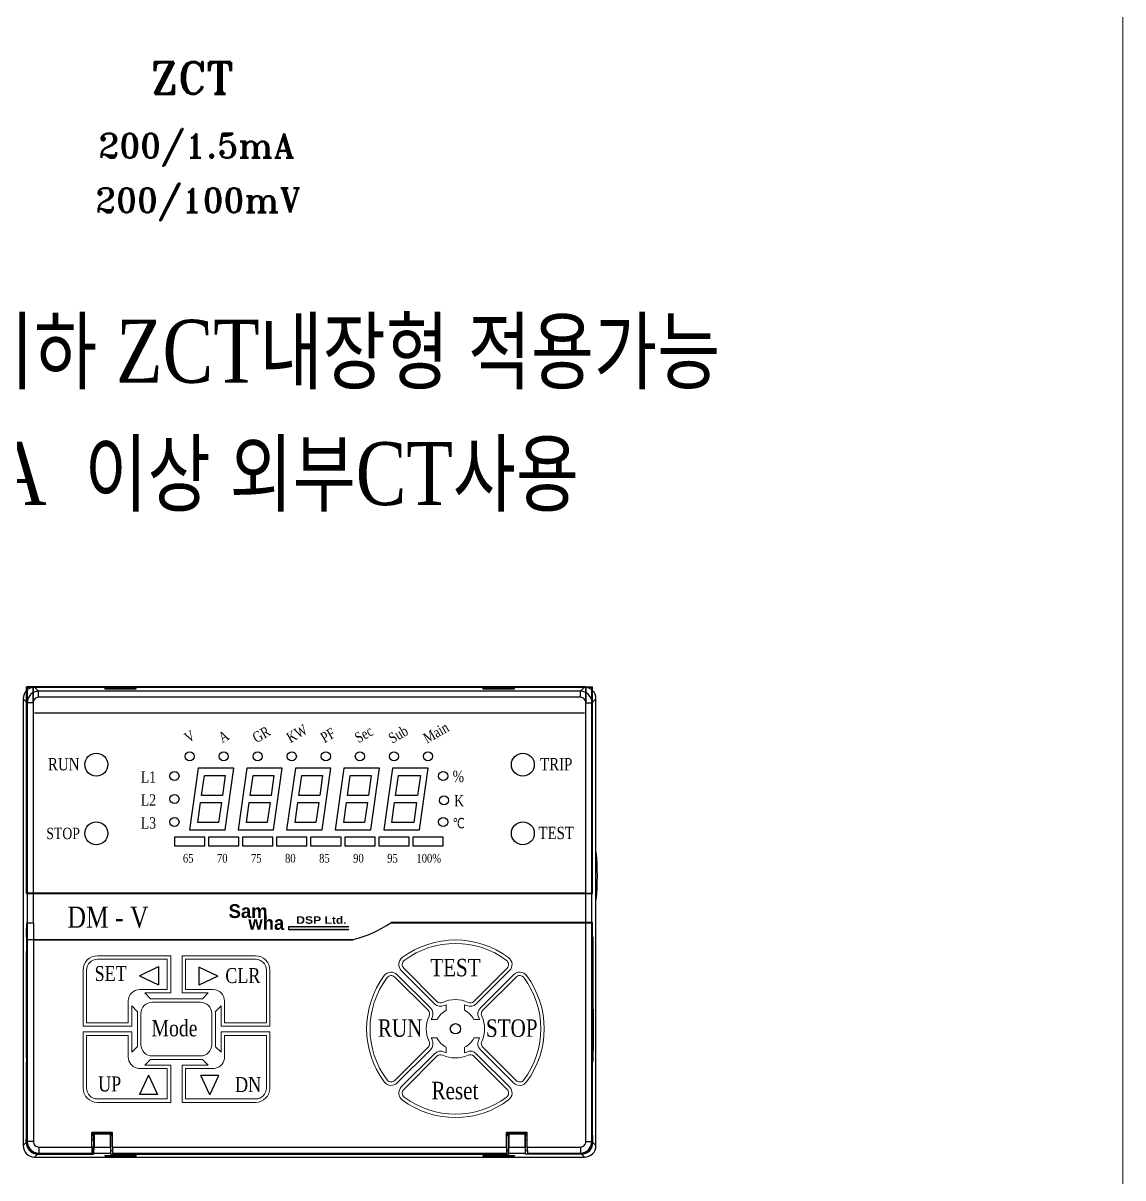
# Model space of a CAD drawing. Header units: millimetres. Extents: x 54 to 1685, y 68 to 1015.
# Drawn here: x 588.7 to 655.9, y 802.8 to 873.4 of the extents above; entities that cross this region are included whole.
import ezdxf
from ezdxf.enums import TextEntityAlignment as Align

# ---------------------------------------------------------------- set-up
doc = ezdxf.new("R2010")
doc.units = ezdxf.units.MM
for name, color, linetype in [('02___PRT_ALL_AXES', 7, 'Continuous'), ('40', 7, 'Continuous'), ('70', 7, 'Continuous')]:
    doc.layers.add(name, color=color, linetype=linetype)
doc.styles.add('SS', font='batang.ttc', dxfattribs={"width": 0.8})
doc.styles.get("Standard").update_dxf_attribs({"font": 'BareunDotumPro1.ttf'})
doc.styles.add('STYLE2', font='romant.shx')

msp = doc.modelspace()

# ---------------------------------------------------------------- hatches: boundary and pattern name
msp.add_hatch(color=5).paths.add_polyline_path([(604.981, 817.973), (604.981, 818.181), (608.634, 818.181), (608.634, 817.973)])

# ---------------------------------------------------------------- linework, layer by layer
at = {"color": 7, "linetype": 'Continuous'}
for p, q in [((588.988, 832.83), (588.952, 832.824)), ((588.952, 820.203), (588.952, 832.824)), ((588.952, 832.824), (594.047, 832.824)), ((588.952, 832.806), (588.988, 832.8)), ((588.952, 832.806), (594.078, 832.806)), ((589.357, 832.833), (588.988, 832.83)), ((588.988, 831.85), (588.988, 832.83)), ((588.988, 832.8), (588.988, 820.226)), ((589.357, 832.797), (588.988, 832.8)), ((589.357, 831.85), (589.357, 832.833)), ((589.357, 832.833), (623.125, 832.833)), ((589.357, 832.797), (589.357, 820.229)), ((589.357, 832.797), (623.125, 832.797)), ((589.687, 832.549), (589.44, 832.797)), ((623.042, 832.797), (589.44, 832.797)), ((589.687, 832.181), (589.687, 832.549)), ((622.794, 832.549), (589.687, 832.549)), ((593.728, 832.701), (593.728, 832.724)), ((593.728, 832.724), (595.653, 832.724)), ((593.728, 832.701), (595.653, 832.701)), ((594.047, 832.824), (594.052, 832.826)), ((594.047, 832.824), (594.047, 832.806)), ((594.052, 832.826), (595.329, 832.826)), ((594.078, 832.824), (594.078, 832.806)), ((594.083, 832.824), (594.083, 832.804)), ((594.083, 832.804), (595.298, 832.804)), ((595.298, 832.804), (595.298, 832.824)), ((595.303, 832.806), (595.303, 832.824)), ((595.303, 832.806), (605.628, 832.806)), ((595.335, 832.824), (595.329, 832.826)), ((595.335, 832.824), (595.335, 832.806)), ((595.335, 832.824), (605.597, 832.824)), ((595.653, 832.701), (595.653, 832.724)), ((606.853, 832.806), (617.178, 832.806)), ((606.885, 832.824), (617.147, 832.824)), ((616.828, 832.701), (616.828, 832.724)), ((616.828, 832.724), (618.753, 832.724)), ((616.828, 832.701), (618.753, 832.701)), ((617.147, 832.824), (617.152, 832.826)), ((617.147, 832.824), (617.147, 832.806)), ((617.152, 832.826), (618.429, 832.826)), ((617.178, 832.824), (617.178, 832.806)), ((617.183, 832.824), (617.183, 832.804)), ((617.183, 832.804), (618.398, 832.804)), ((618.403, 832.806), (623.53, 832.806)), ((618.435, 832.824), (623.53, 832.824)), ((618.753, 832.701), (618.753, 832.724)), ((622.794, 832.549), (623.042, 832.797)), ((622.794, 832.181), (622.794, 832.549)), ((623.125, 832.833), (623.493, 832.83)), ((623.125, 832.833), (623.125, 831.85)), ((623.125, 832.797), (623.493, 832.8)), ((623.125, 820.229), (623.125, 832.797)), ((623.493, 832.83), (623.53, 832.824)), ((623.493, 832.83), (623.493, 831.85)), ((623.53, 832.806), (623.493, 832.8)), ((623.493, 820.226), (623.493, 832.8)), ((623.53, 820.203), (623.53, 832.824)), ((588.741, 832.098), (588.741, 804.795)), ((588.988, 831.85), (588.741, 832.098)), ((589.357, 831.85), (588.988, 831.85)), ((622.794, 832.181), (589.687, 832.181)), ((623.125, 831.85), (623.493, 831.85)), ((623.493, 831.85), (623.741, 832.098)), ((623.741, 804.795), (623.741, 832.098)), ((623.042, 831.222), (589.44, 831.222)), ((588.952, 820.22), (588.988, 820.226)), ((588.952, 820.22), (595.216, 820.22)), ((588.988, 820.196), (588.952, 820.203)), ((588.952, 820.203), (595.189, 820.203)), ((589.357, 820.229), (588.988, 820.226)), ((588.988, 820.196), (588.988, 818.446)), ((589.357, 820.193), (588.988, 820.196)), ((589.357, 820.229), (623.125, 820.229)), ((589.357, 820.193), (589.357, 818.446)), ((589.357, 820.193), (623.125, 820.193)), ((617.266, 820.22), (623.53, 820.22)), ((617.292, 820.203), (623.53, 820.203)), ((623.125, 820.229), (623.493, 820.226)), ((623.125, 820.193), (623.493, 820.196)), ((623.125, 818.446), (623.125, 820.193)), ((623.53, 820.22), (623.493, 820.226)), ((623.493, 820.196), (623.53, 820.203)), ((623.493, 818.446), (623.493, 820.196)), ((588.98, 818.399), (588.996, 818.404)), ((588.996, 818.404), (589.364, 818.411)), ((588.996, 818.404), (588.996, 805.042)), ((589.364, 818.411), (589.364, 805.042)), ((611.201, 818.446), (623.508, 818.446)), ((611.201, 818.411), (623.117, 818.411)), ((622.812, 818.411), (622.812, 818.446)), ((622.917, 818.411), (622.917, 818.436)), ((623.117, 818.411), (623.486, 818.404)), ((623.117, 805.042), (623.117, 818.411)), ((623.502, 818.399), (623.486, 818.404)), ((623.486, 805.042), (623.486, 818.404)), ((588.944, 817.571), (588.944, 818.061)), ((588.944, 818.061), (588.953, 818.061)), ((588.953, 818.049), (588.953, 804.999)), ((623.529, 818.061), (623.537, 818.061)), ((623.529, 804.999), (623.529, 818.049)), ((623.537, 817.571), (623.537, 818.061)), ((588.974, 817.396), (608.911, 817.396)), ((589.364, 817.361), (608.911, 817.361)), ((588.944, 805.493), (588.944, 809.871)), ((623.537, 805.493), (623.537, 809.871)), ((588.932, 804.986), (588.741, 804.795)), ((588.932, 804.986), (588.937, 805.408)), ((588.937, 805.408), (588.944, 805.493)), ((588.953, 805.408), (588.937, 805.408)), ((588.944, 805.493), (588.953, 805.493)), ((588.996, 805.042), (588.953, 804.999)), ((589.364, 805.042), (588.996, 805.042)), ((592.941, 804.712), (592.941, 805.596)), ((594.201, 805.596), (592.941, 805.596)), ((592.941, 805.542), (593.06, 805.542)), ((593.052, 805.526), (592.941, 805.526)), ((592.941, 805.493), (593.052, 805.493)), ((593.049, 805.408), (592.941, 805.408)), ((592.941, 805.141), (593.062, 805.141)), ((593.048, 805.141), (593.049, 805.408)), ((593.049, 805.408), (593.052, 805.493)), ((593.052, 805.526), (593.06, 805.542)), ((593.052, 805.493), (593.052, 805.526)), ((593.062, 805.596), (593.062, 805.51)), ((593.062, 805.51), (593.073, 805.499)), ((594.08, 805.51), (593.062, 805.51)), ((593.073, 805.499), (593.073, 804.712)), ((594.069, 805.499), (593.073, 805.499)), ((594.08, 805.51), (594.069, 805.499)), ((594.069, 804.712), (594.069, 805.499)), ((594.08, 805.51), (594.08, 805.596)), ((594.09, 805.526), (594.082, 805.542)), ((594.082, 805.542), (594.201, 805.542)), ((594.09, 805.526), (594.09, 805.493)), ((594.201, 805.526), (594.09, 805.526)), ((594.092, 805.408), (594.09, 805.493)), ((594.09, 805.493), (594.201, 805.493)), ((594.096, 804.494), (594.092, 805.408)), ((594.092, 805.408), (594.201, 805.408)), ((594.201, 804.712), (594.201, 805.596)), ((619.541, 805.596), (618.281, 805.596)), ((618.281, 804.712), (618.281, 805.596)), ((618.281, 805.542), (618.4, 805.542)), ((618.392, 805.526), (618.281, 805.526)), ((618.281, 805.493), (618.392, 805.493)), ((618.281, 805.408), (618.389, 805.408)), ((618.386, 804.494), (618.389, 805.408)), ((618.389, 805.408), (618.392, 805.493)), ((618.392, 805.526), (618.4, 805.542)), ((618.392, 805.493), (618.392, 805.526)), ((618.402, 805.596), (618.402, 805.51)), ((619.42, 805.51), (618.402, 805.51)), ((618.402, 805.51), (618.413, 805.499)), ((619.409, 805.499), (618.413, 805.499)), ((618.413, 805.499), (618.413, 804.712)), ((619.42, 805.51), (619.409, 805.499)), ((619.409, 804.712), (619.409, 805.499)), ((619.42, 805.51), (619.42, 805.596)), ((619.541, 805.141), (619.42, 805.141)), ((619.422, 805.542), (619.541, 805.542)), ((619.43, 805.526), (619.422, 805.542)), ((619.541, 805.526), (619.43, 805.526)), ((619.43, 805.526), (619.43, 805.493)), ((619.541, 805.493), (619.43, 805.493)), ((619.432, 805.408), (619.43, 805.493)), ((619.432, 805.408), (619.541, 805.408)), ((619.433, 805.141), (619.432, 805.408)), ((619.541, 804.712), (619.541, 805.596)), ((623.117, 805.042), (623.486, 805.042)), ((623.486, 805.042), (623.529, 804.999)), ((623.537, 805.493), (623.529, 805.493)), ((623.529, 805.408), (623.544, 805.408)), ((623.544, 805.408), (623.537, 805.493)), ((623.549, 804.986), (623.544, 805.408)), ((623.549, 804.986), (623.741, 804.795)), ((589.183, 804.494), (589.122, 804.494)), ((589.625, 804.281), (589.44, 804.096)), ((589.625, 804.281), (593.046, 804.281)), ((589.647, 804.328), (589.681, 804.329)), ((589.695, 804.343), (589.681, 804.329)), ((589.681, 804.329), (592.93, 804.329)), ((589.681, 804.328), (592.929, 804.328)), ((589.695, 804.712), (589.695, 804.343)), ((589.695, 804.712), (592.941, 804.712)), ((589.695, 804.343), (592.935, 804.343)), ((592.93, 804.329), (592.929, 804.328)), ((592.93, 804.329), (592.935, 804.343)), ((592.941, 804.712), (592.935, 804.343)), ((593.046, 804.494), (592.937, 804.494)), ((592.941, 804.721), (593.062, 804.721)), ((593.046, 804.494), (593.047, 804.721)), ((593.046, 804.281), (593.046, 804.494)), ((593.066, 804.343), (593.046, 804.281)), ((593.066, 804.343), (593.073, 804.712)), ((593.066, 804.343), (594.075, 804.343)), ((593.073, 804.712), (594.069, 804.712)), ((594.069, 804.712), (594.075, 804.343)), ((594.096, 804.281), (594.075, 804.343)), ((594.096, 804.494), (594.204, 804.494)), ((594.096, 804.281), (594.096, 804.494)), ((594.096, 804.281), (618.386, 804.281)), ((594.201, 804.712), (618.281, 804.712)), ((594.201, 804.712), (594.207, 804.343)), ((594.211, 804.329), (594.207, 804.343)), ((594.207, 804.343), (618.275, 804.343)), ((594.211, 804.329), (594.212, 804.328)), ((594.211, 804.329), (618.27, 804.329)), ((594.212, 804.328), (618.269, 804.328)), ((618.27, 804.329), (618.269, 804.328)), ((618.275, 804.343), (618.27, 804.329)), ((618.281, 804.712), (618.275, 804.343)), ((618.277, 804.494), (618.386, 804.494)), ((618.386, 804.281), (618.386, 804.494)), ((618.406, 804.343), (618.386, 804.281)), ((618.406, 804.343), (618.413, 804.712)), ((618.406, 804.343), (619.415, 804.343)), ((618.413, 804.712), (619.409, 804.712)), ((619.409, 804.712), (619.415, 804.343)), ((619.436, 804.281), (619.415, 804.343)), ((619.541, 804.721), (619.42, 804.721)), ((619.436, 804.494), (619.435, 804.721)), ((619.436, 804.494), (619.544, 804.494)), ((619.436, 804.281), (619.436, 804.494)), ((622.856, 804.281), (619.436, 804.281)), ((619.541, 804.712), (622.787, 804.712)), ((619.541, 804.712), (619.547, 804.343)), ((619.547, 804.343), (622.787, 804.343)), ((619.547, 804.343), (619.551, 804.329)), ((619.551, 804.329), (622.801, 804.329)), ((619.551, 804.329), (619.552, 804.328)), ((619.552, 804.328), (622.801, 804.328)), ((622.787, 804.712), (622.787, 804.343)), ((622.787, 804.343), (622.801, 804.329)), ((622.801, 804.329), (622.834, 804.328)), ((622.856, 804.281), (623.042, 804.096)), ((623.298, 804.494), (623.36, 804.494)), ((589.44, 804.096), (623.042, 804.096)), ((593.728, 804.191), (595.653, 804.191)), ((593.728, 804.191), (593.728, 804.168)), ((593.728, 804.168), (595.653, 804.168)), ((595.653, 804.191), (595.653, 804.168)), ((616.828, 804.191), (618.753, 804.191)), ((616.828, 804.191), (616.828, 804.168)), ((616.828, 804.168), (618.753, 804.168)), ((618.753, 804.191), (618.753, 804.168))]:
    msp.add_line(p, q, dxfattribs=at)
at = {"color": 5}
for p, q in [((604.981, 818.181), (608.634, 818.181)), ((604.981, 817.973), (604.981, 818.181)), ((608.634, 817.973), (604.981, 817.973))]:
    msp.add_line(p, q, dxfattribs=at)
at = {"color": 7, "linetype": 'Continuous', "lineweight": 15}
for p, q in [((593.276, 816.396), (597.756, 816.396)), ((597.756, 816.396), (597.756, 814.121)), ((598.456, 814.121), (598.456, 816.396)), ((598.456, 816.396), (602.936, 816.396)), ((592.401, 812.091), (592.401, 815.521)), ((592.611, 815.521), (592.611, 812.301)), ((597.546, 816.186), (593.276, 816.186)), ((597.546, 814.331), (597.546, 816.186)), ((598.666, 816.186), (598.666, 814.331)), ((602.936, 816.186), (598.666, 816.186)), ((603.601, 812.301), (603.601, 815.521)), ((603.811, 815.521), (603.811, 812.091)), ((613.876, 813.457), (611.847, 815.487)), ((614.025, 813.606), (611.995, 815.635)), ((618.31, 815.635), (616.28, 813.606)), ((618.458, 815.487), (616.429, 813.457)), ((611.451, 815.091), (613.48, 813.061)), ((611.599, 815.239), (613.629, 813.21)), ((616.676, 813.21), (618.706, 815.239)), ((616.825, 813.061), (618.854, 815.091)), ((595.866, 814.331), (597.546, 814.331)), ((596.168, 814.121), (596.521, 813.767)), ((597.756, 814.121), (596.168, 814.121)), ((600.044, 814.121), (598.456, 814.121)), ((598.666, 814.331), (600.346, 814.331)), ((599.69, 813.767), (600.044, 814.121)), ((595.166, 812.301), (595.166, 813.631)), ((596.601, 813.771), (599.611, 813.771)), ((599.571, 813.561), (596.636, 813.561)), ((601.046, 813.631), (601.046, 812.301)), ((614.592, 813.062), (614.592, 813.406)), ((615.712, 813.406), (615.712, 813.062)), ((595.729, 812.976), (595.376, 813.329)), ((595.376, 813.329), (595.376, 812.091)), ((595.726, 810.936), (595.726, 812.896)), ((595.936, 812.861), (595.936, 810.971)), ((600.271, 810.971), (600.271, 812.861)), ((600.836, 813.329), (600.482, 812.976)), ((600.486, 812.896), (600.486, 810.936)), ((600.836, 812.091), (600.836, 813.329)), ((595.376, 812.091), (592.401, 812.091)), ((592.611, 812.301), (595.166, 812.301)), ((603.811, 812.091), (600.836, 812.091)), ((601.046, 812.301), (603.601, 812.301)), ((613.68, 812.494), (614.024, 812.494)), ((616.281, 812.494), (616.625, 812.494)), ((592.401, 808.311), (592.401, 811.741)), ((592.401, 811.741), (595.376, 811.741)), ((592.611, 811.531), (592.611, 808.311)), ((595.166, 811.531), (592.611, 811.531)), ((595.166, 810.209), (595.166, 811.531)), ((595.376, 811.741), (595.376, 810.503)), ((600.836, 810.503), (600.836, 811.741)), ((600.836, 811.741), (603.811, 811.741)), ((603.601, 811.531), (601.046, 811.531)), ((601.046, 811.531), (601.046, 810.209)), ((603.601, 808.311), (603.601, 811.531)), ((603.811, 811.741), (603.811, 808.311)), ((614.024, 811.374), (613.68, 811.374)), ((616.625, 811.374), (616.281, 811.374)), ((595.376, 810.503), (595.729, 810.857)), ((600.482, 810.857), (600.836, 810.503)), ((613.48, 810.806), (611.451, 808.777)), ((613.629, 810.657), (611.599, 808.628)), ((614.592, 810.462), (614.592, 810.805)), ((615.712, 810.805), (615.712, 810.462)), ((618.706, 808.628), (616.676, 810.657)), ((618.854, 808.777), (616.825, 810.806)), ((596.521, 810.065), (596.168, 809.711)), ((599.611, 810.061), (596.601, 810.061)), ((596.636, 810.271), (599.571, 810.271)), ((600.044, 809.711), (599.69, 810.065)), ((611.847, 808.381), (613.876, 810.41)), ((611.995, 808.232), (614.025, 810.261)), ((616.28, 810.261), (618.31, 808.232)), ((616.429, 810.41), (618.458, 808.381)), ((597.546, 809.501), (595.901, 809.501)), ((596.168, 809.711), (597.756, 809.711)), ((597.546, 807.646), (597.546, 809.501)), ((597.756, 809.711), (597.756, 807.436)), ((598.456, 807.436), (598.456, 809.711)), ((598.456, 809.711), (600.044, 809.711)), ((598.666, 809.501), (598.666, 807.646)), ((600.311, 809.501), (598.666, 809.501)), ((593.276, 807.646), (597.546, 807.646)), ((597.756, 807.436), (593.276, 807.436)), ((602.936, 807.436), (598.456, 807.436)), ((598.666, 807.646), (602.936, 807.646))]:
    msp.add_line(p, q, dxfattribs=at)
for p, q in [((595.848, 815.173), (597.015, 815.73)), ((597.015, 815.73), (597.015, 814.616)), ((599.467, 815.704), (599.467, 814.59)), ((600.634, 815.147), (599.467, 815.704)), ((595.848, 815.173), (597.015, 814.616)), ((600.634, 815.147), (599.467, 814.59)), ((596.401, 809.092), (595.844, 807.925)), ((596.401, 809.092), (596.958, 807.925)), ((600.704, 809.074), (599.59, 809.074)), ((600.147, 807.907), (599.59, 809.074)), ((600.147, 807.907), (600.704, 809.074)), ((596.958, 807.925), (595.844, 807.925))]:
    msp.add_line(p, q)
at = {"color": 1}
for centre, radius in [((593.208, 828.071), 0.7), ((619.273, 823.871), 0.7), ((615.152, 811.934), 0.313)]:
    msp.add_circle(centre, radius, dxfattribs=at)
at = {"color": 3}
msp.add_circle((619.273, 828.071), 0.7, dxfattribs=at)
at = {"color": 30}
msp.add_circle((593.208, 823.871), 0.7, dxfattribs=at)
at = {"color": 7, "linetype": 'Continuous'}
for centre, radius, start, end in [((589.688, 831.849), 0.7, 90.08421, 179.91579), ((622.793, 831.849), 0.7, 0.08421, 89.91579), ((585.107, 816.185), 4.08, 19.4695, 19.85245), ((627.375, 816.185), 4.08, 160.14755, 160.5305), ((585.109, 811.255), 4.077, 340.14755, 340.53109), ((627.372, 811.255), 4.077, 199.46891, 199.85245), ((589.696, 805.043), 0.7, 180.08421, 269.91579), ((622.786, 805.043), 0.7, 270.08421, 359.91579)]:
    msp.add_arc(centre, radius, start, end, dxfattribs=at)
at = {"color": 7}
msp.add_arc((607.239, 824.257), 7.063, 283.6991, 304.1229, dxfattribs=at)
at = {"color": 7, "linetype": 'Continuous', "lineweight": 15}
for centre, radius, start, end in [((615.152, 811.934), 5.425, 53.21321, 126.78679), ((615.152, 811.934), 5.215, 53.21321, 126.78679), ((593.276, 815.521), 0.875, 90, 180), ((602.936, 815.521), 0.875, 0, 90), ((612.218, 815.858), 0.525, 126.78679, 225), ((618.087, 815.858), 0.525, 315, 53.21321), ((593.276, 815.521), 0.665, 90, 180), ((602.936, 815.521), 0.665, 0, 90), ((612.218, 815.858), 0.315, 126.78679, 225), ((618.087, 815.858), 0.315, 315, 53.21321), ((615.152, 811.934), 5.425, 143.21321, 216.78679), ((615.152, 811.934), 5.215, 143.21321, 216.78679), ((611.228, 814.868), 0.525, 45, 143.21321), ((611.228, 814.868), 0.315, 45, 143.21321), ((619.077, 814.868), 0.525, 36.78679, 135), ((619.077, 814.868), 0.315, 36.78679, 135), ((615.152, 811.934), 5.215, 323.21321, 36.78679), ((615.152, 811.934), 5.425, 323.21321, 36.78679), ((595.866, 813.631), 0.7, 90, 180), ((600.346, 813.631), 0.7, 0, 90), ((596.636, 812.861), 0.7, 90, 180), ((596.601, 812.896), 0.875, 90, 95.20818), ((599.571, 812.861), 0.7, 0, 90), ((599.611, 812.896), 0.875, 84.79182, 90), ((614.247, 813.829), 0.525, 225, 295.52878), ((614.247, 813.829), 0.315, 225, 295.52878), ((615.152, 811.934), 1.785, 64.47122, 115.52878), ((615.152, 811.934), 1.575, 110.8275, 115.52878), ((615.152, 811.934), 1.575, 64.47122, 69.1725), ((616.058, 813.829), 0.525, 244.47122, 315), ((616.058, 813.829), 0.315, 244.47122, 315), ((596.601, 812.896), 0.875, 174.79182, 180), ((599.611, 812.896), 0.875, 0, 5.20818), ((615.152, 811.934), 1.785, 154.47122, 205.52878), ((613.258, 812.839), 0.315, 334.47122, 45), ((613.258, 812.839), 0.525, 334.47122, 45), ((615.152, 811.934), 1.26, 116.3878, 153.6122), ((615.152, 811.934), 1.26, 26.3878, 63.6122), ((617.047, 812.839), 0.525, 135, 205.52878), ((617.047, 812.839), 0.315, 135, 205.52878), ((615.152, 811.934), 1.785, 334.47122, 25.52878), ((615.152, 811.934), 1.575, 154.47122, 159.1725), ((615.152, 811.934), 1.575, 20.8275, 25.52878), ((613.258, 811.029), 0.525, 315, 25.52878), ((615.152, 811.934), 1.575, 200.8275, 205.52878), ((615.152, 811.934), 1.26, 206.3878, 243.6122), ((615.152, 811.934), 1.26, 296.3878, 333.6122), ((617.047, 811.029), 0.525, 154.47122, 225), ((615.152, 811.934), 1.575, 334.47122, 339.1725), ((596.601, 810.936), 0.875, 180, 185.20818), ((596.636, 810.971), 0.7, 180, 270), ((599.571, 810.971), 0.7, 270, 0), ((599.611, 810.936), 0.875, 354.79182, 0), ((613.258, 811.029), 0.315, 315, 25.52878), ((614.247, 810.039), 0.525, 64.47122, 135), ((616.058, 810.039), 0.525, 45, 115.52878), ((617.047, 811.029), 0.315, 154.47122, 225), ((595.866, 810.209), 0.7, 180, 257.08599), ((596.601, 810.936), 0.875, 264.79182, 270), ((599.611, 810.936), 0.875, 270, 275.20818), ((600.346, 810.209), 0.7, 282.91401, 0), ((614.247, 810.039), 0.315, 64.47122, 135), ((615.152, 811.934), 1.785, 244.47122, 295.52878), ((615.152, 811.934), 1.575, 244.47122, 249.1725), ((615.152, 811.934), 1.575, 290.8275, 295.52878), ((616.058, 810.039), 0.315, 45, 115.52878), ((595.901, 810.236), 0.735, 254.90233, 270), ((600.311, 810.236), 0.735, 270, 285.09767), ((611.228, 808.999), 0.525, 216.78679, 315), ((611.228, 808.999), 0.315, 216.78679, 315), ((619.077, 808.999), 0.525, 225, 323.21321), ((619.077, 808.999), 0.315, 225, 323.21321), ((593.276, 808.311), 0.875, 180, 270), ((593.276, 808.311), 0.665, 180, 270), ((602.936, 808.311), 0.665, 270, 0), ((602.936, 808.311), 0.875, 270, 0), ((612.218, 808.009), 0.525, 135, 233.21321), ((612.218, 808.009), 0.315, 135, 233.21321), ((615.152, 811.934), 5.215, 233.21321, 306.78679), ((618.087, 808.009), 0.315, 306.78679, 45), ((618.087, 808.009), 0.525, 306.78679, 45), ((615.152, 811.934), 5.425, 233.21321, 306.78679)]:
    msp.add_arc(centre, radius, start, end, dxfattribs=at)
at = {"color": 7, "linetype": 'Continuous'}
for centre, major_axis, ratio, start_param, end_param in [((589.442, 832.096), (0.496, -0.496), 0.997265, 2.357564, 3.925621), ((623.04, 832.096), (0.496, 0.496), 0.997265, -0.784029, 0.784029), ((588.974, 818.059), (0, 0.386), 0.075882, 6.280139, 7.850935), ((588.98, 818.048), (0, 0.351), 0.07823, 0.014098, 1.567441), ((622.913, 817.886), (0, 0.56), 0.034921, -0.353784, -0.181959), ((623.501, 818.048), (0, 0.351), 0.07823, 4.715744, 6.269087), ((623.508, 818.059), (0, 0.386), 0.075882, 4.715436, 6.286232), ((589.633, 804.988), (0.307, 0.643), 0.980271, -4.272496, -3.506276), ((589.653, 805.001), (0.496, 0.496), 0.997265, 2.357564, 2.567165), ((593.062, 804.931), (0, 0.245), 0.017455, -3.679835, 0.538243), ((593.06, 805.647), (0, 0.105), 0.017455, -3.106686, -2.079977), ((594.082, 805.647), (0, 0.105), 0.017455, -4.203208, -3.176499), ((618.4, 805.647), (0, 0.105), 0.017455, -3.106686, -2.079977), ((619.42, 804.931), (0, 0.245), 0.017455, -0.538243, 3.679835), ((619.422, 805.647), (0, 0.105), 0.017455, -4.203208, -3.176499), ((622.848, 804.988), (-0.307, 0.643), 0.980271, -2.776909, -2.010689), ((622.828, 805.001), (-0.496, 0.496), 0.997265, -2.567165, -2.357564), ((589.442, 804.796), (0.496, 0.496), 0.997265, -3.925621, -2.357564), ((589.627, 804.982), (0.496, 0.496), 0.997265, -3.159401, -2.357564), ((622.854, 804.982), (0.496, -0.496), 0.997265, -0.784029, 0.017808), ((623.04, 804.796), (0.496, -0.496), 0.997265, -0.784029, 0.784029)]:
    msp.add_ellipse(centre, major_axis=major_axis, ratio=ratio, start_param=start_param, end_param=end_param, dxfattribs=at)
for points, knots in [([(589.687, 832.181), (589.644, 832.181), (589.557, 832.164), (589.447, 832.09), (589.374, 831.98), (589.356, 831.893), (589.357, 831.85)], [0, 0, 0, 0, 0.250219, 0.500153, 0.75003, 1, 1, 1, 1]), ([(623.125, 831.85), (623.125, 831.893), (623.107, 831.98), (623.034, 832.09), (622.924, 832.164), (622.837, 832.181), (622.794, 832.181)], [0, 0, 0, 0, 0.250219, 0.500153, 0.75003, 1, 1, 1, 1]), ([(588.944, 817.571), (588.934, 817.353), (588.921, 811.987), (588.914, 811.271), (588.921, 810.554), (588.934, 810.088), (588.944, 809.871)], [0, 0, 0, 0, 0.232997, 0.500001, 0.767007, 1, 1, 1, 1]), ([(623.537, 817.571), (623.547, 817.353), (623.56, 811.987), (623.567, 811.271), (623.56, 810.554), (623.547, 810.088), (623.537, 809.871)], [0, 0, 0, 0, 0.232997, 0.500001, 0.767007, 1, 1, 1, 1]), ([(589.364, 805.042), (589.364, 804.999), (589.381, 804.912), (589.455, 804.802), (589.565, 804.729), (589.652, 804.711), (589.695, 804.712)], [0, 0, 0, 0, 0.250219, 0.500151, 0.750027, 1, 1, 1, 1]), ([(622.787, 804.712), (622.83, 804.711), (622.917, 804.729), (623.027, 804.802), (623.1, 804.912), (623.117, 804.999), (623.117, 805.042)], [0, 0, 0, 0, 0.250219, 0.500151, 0.750027, 1, 1, 1, 1]), ([(588.968, 804.853), (588.977, 804.809), (589.005, 804.725), (589.069, 804.613), (589.149, 804.52), (589.268, 804.425), (589.435, 804.348), (589.577, 804.328), (589.647, 804.328)], [0, 0, 0, 0, 0.145317, 0.284454, 0.415713, 0.540054, 0.774165, 1, 1, 1, 1]), ([(622.834, 804.328), (622.904, 804.328), (623.047, 804.348), (623.214, 804.425), (623.332, 804.52), (623.412, 804.613), (623.477, 804.725), (623.504, 804.809), (623.513, 804.853)], [0, 0, 0, 0, 0.225831, 0.459935, 0.584273, 0.715525, 0.854665, 1, 1, 1, 1])]:
    msp.add_open_spline(points, degree=3, knots=knots, dxfattribs=at)
at = {"layer": '02___PRT_ALL_AXES', "color": 7, "linetype": 'Continuous'}
for p, q in [((599.428, 827.858), (598.898, 824.084)), ((601.604, 827.858), (599.428, 827.858)), ((601.074, 824.084), (601.604, 827.858)), ((602.4, 827.858), (601.87, 824.084)), ((604.576, 827.858), (602.4, 827.858)), ((604.045, 824.084), (604.576, 827.858)), ((605.372, 827.858), (604.841, 824.084)), ((607.548, 827.858), (605.372, 827.858)), ((607.017, 824.084), (607.548, 827.858)), ((608.344, 827.858), (607.813, 824.084)), ((610.519, 827.858), (608.344, 827.858)), ((609.989, 824.084), (610.519, 827.858)), ((611.315, 827.858), (610.785, 824.084)), ((613.491, 827.858), (611.315, 827.858)), ((612.961, 824.084), (613.491, 827.858)), ((599.645, 826.194), (599.816, 827.412)), ((599.816, 827.412), (601.091, 827.412)), ((601.091, 827.412), (600.92, 826.194)), ((602.616, 826.194), (602.788, 827.412)), ((602.788, 827.412), (604.063, 827.412)), ((604.063, 827.412), (603.892, 826.194)), ((605.588, 826.194), (605.759, 827.412)), ((605.759, 827.412), (607.035, 827.412)), ((607.035, 827.412), (606.864, 826.194)), ((608.56, 826.194), (608.731, 827.412)), ((608.731, 827.412), (610.007, 827.412)), ((610.007, 827.412), (609.835, 826.194)), ((611.494, 826.194), (611.665, 827.412)), ((611.665, 827.412), (613.016, 827.412)), ((613.016, 827.412), (612.845, 826.194)), ((600.92, 826.194), (599.645, 826.194)), ((603.892, 826.194), (602.616, 826.194)), ((606.864, 826.194), (605.588, 826.194)), ((609.835, 826.194), (608.56, 826.194)), ((612.845, 826.194), (611.494, 826.194)), ((599.411, 824.529), (599.582, 825.748)), ((599.582, 825.748), (600.857, 825.748)), ((600.857, 825.748), (600.686, 824.529)), ((602.383, 824.529), (602.554, 825.748)), ((602.554, 825.748), (603.829, 825.748)), ((603.829, 825.748), (603.658, 824.529)), ((605.354, 824.529), (605.526, 825.748)), ((605.526, 825.748), (606.801, 825.748)), ((606.801, 825.748), (606.63, 824.529)), ((608.326, 824.529), (608.497, 825.748)), ((608.497, 825.748), (609.773, 825.748)), ((609.773, 825.748), (609.601, 824.529)), ((611.26, 824.529), (611.432, 825.748)), ((611.432, 825.748), (612.782, 825.748)), ((612.782, 825.748), (612.611, 824.529)), ((598.898, 824.084), (601.074, 824.084)), ((600.686, 824.529), (599.411, 824.529)), ((601.87, 824.084), (604.045, 824.084)), ((603.658, 824.529), (602.383, 824.529)), ((604.841, 824.084), (607.017, 824.084)), ((606.63, 824.529), (605.354, 824.529)), ((607.813, 824.084), (609.989, 824.084)), ((609.601, 824.529), (608.326, 824.529)), ((610.785, 824.084), (612.961, 824.084)), ((612.611, 824.529), (611.26, 824.529)), ((597.985, 823.63), (597.985, 823.11)), ((599.842, 823.63), (597.985, 823.63)), ((599.842, 823.11), (599.842, 823.63)), ((600.065, 823.63), (600.065, 823.11)), ((601.923, 823.63), (600.065, 823.63)), ((601.923, 823.11), (601.923, 823.63)), ((602.146, 823.63), (602.146, 823.11)), ((604.003, 823.63), (602.146, 823.63)), ((604.003, 823.11), (604.003, 823.63)), ((604.226, 823.63), (604.226, 823.11)), ((606.083, 823.63), (604.226, 823.63)), ((606.083, 823.11), (606.083, 823.63)), ((606.306, 823.63), (606.306, 823.11)), ((608.163, 823.63), (606.306, 823.63)), ((608.163, 823.11), (608.163, 823.63)), ((608.386, 823.63), (608.386, 823.11)), ((610.244, 823.63), (608.386, 823.63)), ((610.244, 823.11), (610.244, 823.63)), ((610.466, 823.63), (610.466, 823.11)), ((612.324, 823.63), (610.466, 823.63)), ((612.324, 823.11), (612.324, 823.63)), ((614.404, 823.63), (612.547, 823.63)), ((612.547, 823.63), (612.547, 823.11)), ((614.404, 823.11), (614.404, 823.63)), ((597.985, 823.11), (599.842, 823.11)), ((600.065, 823.11), (601.923, 823.11)), ((602.146, 823.11), (604.003, 823.11)), ((604.226, 823.11), (606.083, 823.11)), ((606.306, 823.11), (608.163, 823.11)), ((608.386, 823.11), (610.244, 823.11)), ((610.466, 823.11), (612.324, 823.11)), ((612.547, 823.11), (614.404, 823.11))]:
    msp.add_line(p, q, dxfattribs=at)
for centre in [(598.914, 828.571), (600.994, 828.571), (603.074, 828.571), (605.154, 828.571), (607.235, 828.571), (609.315, 828.571), (611.395, 828.571), (613.475, 828.571), (597.985, 827.375), (614.404, 827.375), (597.985, 825.971), (614.451, 825.885), (597.985, 824.567), (614.404, 824.567)]:
    msp.add_circle(centre, 0.279, dxfattribs=at)
msp.add_arc((610.568, 821.263), 13.26, 353.70019, 6.29981, dxfattribs=at)
at = {"layer": '70', "lineweight": 15}
msp.add_line((655.936, 746.233), (655.934, 936.729), dxfattribs=at)

# ---------------------------------------------------------------- texts
at = {"color": 0, "style": 'STYLE2'}
for s, height, p in [('ZCT', 1.9325, (596.545, 869.056)), ('200/1.5mA', 1.4866, (593.344, 865.134)), ('200/100mV', 1.4866, (593.145, 861.807))]:
    msp.add_text(s, height=height, dxfattribs=at).set_placement(p)
at = {"style": 'SS', "width": 0.8}
for s, p in [('70A  이하 ZCT내장형 적용가능', (575.242, 851.403)), ('70A  이상 외부CT사용', (582.173, 843.931))]:
    msp.add_text(s, height=3.84, dxfattribs=at).set_placement(p)
at = {"color": 0, "style": 'SS', "width": 0.8}
for s, p in [('GR', (602.99, 829.372)), ('KW', (605.07, 829.372)), ('PF', (607.15, 829.372)), ('Sub', (611.297, 829.343)), ('Main', (613.421, 829.343)), ('V', (598.83, 829.372)), ('A', (600.91, 829.372)), ('Sec', (609.231, 829.372))]:
    msp.add_text(s, height=0.635, rotation=30, dxfattribs=at).set_placement(p)
msp.add_text('℃', height=0.635, dxfattribs=at).set_placement((614.977, 824.179))
at = {"color": 1, "linetype": 'Continuous', "style": 'SS', "width": 0.8}
for height, p in [(0.6955, (590.155, 823.52)), (1.0664, (617.018, 811.443))]:
    msp.add_text('STOP', height=height, dxfattribs=at).set_placement(p)
at = {"linetype": 'Continuous', "style": 'SS', "width": 0.8}
msp.add_text('TEST', height=1.0664, dxfattribs=at).set_placement((613.614, 815.14))
at = {"color": 7, "linetype": 'Continuous', "style": 'SS', "width": 0.8}
for s, p in [('RUN', (610.412, 811.443)), ('Reset', (613.692, 807.627))]:
    msp.add_text(s, height=1.0664, dxfattribs=at).set_placement(p)
at = {"color": 20, "insert": (601.294, 819.543), "char_height": 0.84275, "width": 3.02847, "attachment_point": 1}
msp.add_mtext('{\\fPump Demi Bold LET|b0|i0|c0|p2;Sam}', dxfattribs=at)
at = {"color": 5, "insert": (602.5, 818.822), "char_height": 0.84275, "width": 3.02847, "attachment_point": 1}
msp.add_mtext('{\\fPump Demi Bold LET|b0|i0|c0|p2;wha}', dxfattribs=at)
at = {"color": 0, "insert": (605.428, 818.807), "char_height": 0.46225, "width": 3.20542, "attachment_point": 1}
msp.add_mtext('{\\fArial Black|b0|i0|c0|p34;DSP Ltd.}', dxfattribs=at)
at = {"layer": '40', "color": 0, "style": 'SS', "width": 0.8}
for s, height, p in [('RUN', 0.7535, (591.22, 827.72)), ('TRIP', 0.7535, (621.31, 827.72)), ('L1', 0.6931, (596.397, 826.968)), ('%', 0.693, (615.33, 827.007)), ('L2', 0.6931, (596.397, 825.564)), ('K', 0.693, (615.377, 825.517)), ('L3', 0.6931, (596.397, 824.16)), ('TEST', 0.7535, (621.31, 823.52)), ('65', 0.5331, (598.825, 822.085)), ('70', 0.5331, (600.906, 822.085)), ('75', 0.5331, (602.986, 822.085)), ('80', 0.5331, (605.066, 822.085)), ('85', 0.5331, (607.146, 822.085)), ('90', 0.5331, (609.227, 822.085)), ('95', 0.5331, (611.307, 822.085)), ('100%%%', 0.5331, (613.524, 822.085)), ('SET', 0.9117, (594.086, 814.854)), ('CLR', 0.9117, (602.165, 814.729)), ('Mode', 0.9946, (597.989, 811.473)), ('UP', 0.9117, (594.028, 808.108)), ('DN', 0.9117, (602.485, 808.069))]:
    msp.add_text(s, height=height, dxfattribs=at).set_placement(p, align=Align.CENTER)
at = {"layer": '40', "color": 0, "lineweight": -3, "style": 'SS', "width": 0.8}
msp.add_text('DM - V', height=1.293, dxfattribs=at).set_placement((593.924, 818.107), align=Align.CENTER)

doc.saveas('drawing.dxf')
